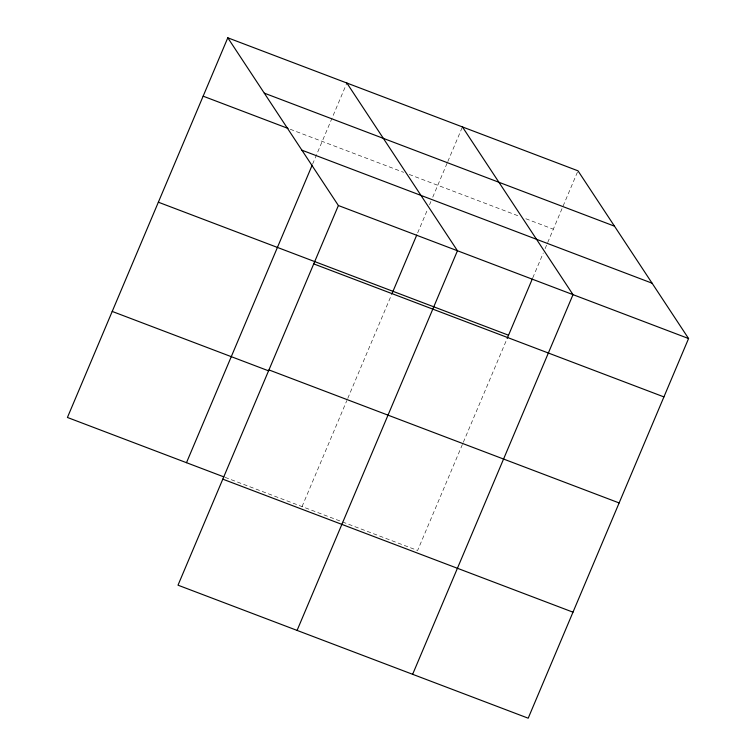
<?xml version="1.0" encoding="UTF-8"?>
<svg xmlns="http://www.w3.org/2000/svg" width="756" height="756" viewBox="0 0 756 756"><rect width="100%" height="100%" fill="white"/><g stroke="black" fill="none" stroke-linecap="round" stroke-linejoin="round"><path stroke-width="0.57" stroke-dasharray="3.78 2.83" d="M312.606 164.118L346.862 83.028M302.05 506.577L346.834 400.557M347.751 398.393L392.071 293.479M417.662 232.895L427.716 209.091M429.54 204.772L430.911 201.521M432.744 197.193L447.354 162.597M447.817 161.51L462.426 126.923M462.398 444.452L417.614 550.472L225.014 477.32M463.315 442.288L506.718 339.538M532.763 277.877L543.271 252.986M545.104 248.658L577.99 170.818M290.238 129.257L403.647 172.33M409.157 174.428L519.211 216.225M525.817 218.739L553.326 229.191"/><path stroke-width="1.13" d="M227.802 37.8L338.386 205.528L178.01 585.182L528.198 718.2L688.574 338.537L577.99 170.818L227.802 37.8L67.426 417.463L223.908 476.904M186.486 462.691L312.152 165.205M392.071 293.479L416.745 235.059M297.08 630.409L457.456 250.746L346.862 83.028M507.172 338.461L532.309 278.955M412.634 674.305L573.01 294.642L462.426 126.923M264.298 93.149L614.477 226.167M203.147 96.173L288.027 128.416M301.89 150.179L652.078 283.188M338.386 205.528L688.574 338.537M158.354 202.202L508.542 335.21M313.731 263.901L663.919 396.909M268.947 369.92L619.126 502.938M112.209 311.434L268.692 370.875M222.803 479.162L572.982 612.171"/></g></svg>
